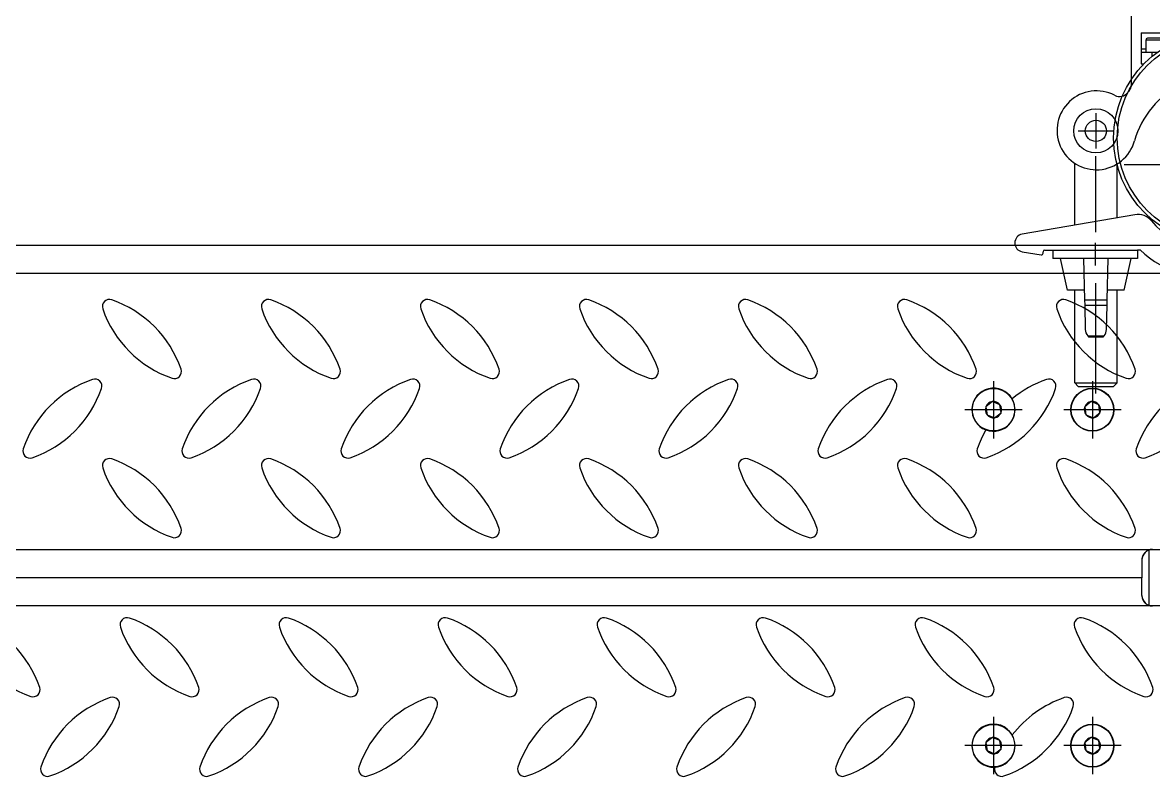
# Model space of a CAD drawing. Header units: millimetres. Extents: x -73584 to -37571, y -61249 to -50748.
# Drawn here: x -51873 to -51553, y -59690.7 to -59477.6 of the extents above; entities that cross this region are included whole.
import ezdxf

# ---------------------------------------------------------------- set-up
doc = ezdxf.new("R2010")
doc.units = ezdxf.units.MM
doc.header["$LTSCALE"] = 200
doc.linetypes.add('DOT_CENTER', pattern=[14, 12, -1, 0, -1])
doc.layers.add('1', color=7, linetype='Continuous')
doc.layers.add('DIM', color=3, linetype='Continuous')

# ---------------------------------------------------------------- blocks, each defined once
blk = doc.blocks.new('2203')
at = {"color": 7, "linetype": 'Continuous'}
for p, q in [((-55425.95, -57136.76), (-55411.65, -57136.76)), ((-55425.95, -57136.76), (-55425.95, -57145.46)), ((-55415.03, -57138.76), (-55424.65, -57138.76)), ((-55424.65, -57138.76), (-55424.65, -57142.26)), ((-55415.15, -57138.26), (-55424.15, -57138.26)), ((-55425.95, -57141.26), (-55424.65, -57141.26)), ((-55421.47, -57142.26), (-55425.95, -57142.26)), ((-55422.95, -57142.26), (-55422.95, -57143.53)), ((-55425.95, -57145.46), (-55425.18, -57145.46))]:
    blk.add_line(p, q, dxfattribs=at)
for radius in [30, 29]:
    blk.add_circle((-55403.75, -57166.46), radius, dxfattribs=at)
blk.add_arc((-55424.15, -57138.76), 0.5, 90, 180, dxfattribs=at)
blk = doc.blocks.new('23-D0552-A_RUBBER_PLATFORM_Absen__2', base_point=(549.5, -171.03))
at = {"color": 7, "linetype": 'Continuous'}
blk.add_line((549.5, -155.37), (549.5, -171.03), dxfattribs=at)
blk = doc.blocks.new('SPRING-WASHER_DIN-127-B_M8_A2-70_STAINLESS-STEEL_2__27', base_point=(457.1, -155.2))
at = {"color": 140, "linetype": 'Continuous'}
for p, q in [((457.1, -155.2), (460.45, -155.2)), ((460.45, -155.2), (460.75, -155.2)), ((460.75, -155.2), (462.65, -155.2)), ((462.65, -155.2), (463.19, -155.2)), ((463.19, -155.2), (463.43, -155.2)), ((463.43, -155.2), (467.3, -155.2)), ((467.3, -155.2), (468.25, -155.2)), ((468.25, -155.2), (468.55, -155.2)), ((468.55, -155.2), (471.9, -155.2))]:
    blk.add_line(p, q, dxfattribs=at)
blk = doc.blocks.new('HEXAGON-NYLON-LOCKNUT_DIN-985_M8_A2-70_STAINLESS-STEEL__28', base_point=(456.99, -155.2))
at = {"color": 140, "linetype": 'Continuous'}
for p, q in [((456.99, -155.2), (457.1, -155.2)), ((457.1, -155.2), (460.45, -155.2)), ((460.45, -155.2), (460.75, -155.2)), ((460.75, -155.2), (462.65, -155.2)), ((462.65, -155.2), (463.19, -155.2)), ((463.19, -155.2), (463.43, -155.2)), ((463.43, -155.2), (467.3, -155.2)), ((467.3, -155.2), (468.25, -155.2)), ((468.25, -155.2), (468.55, -155.2)), ((468.55, -155.2), (471.9, -155.2)), ((471.9, -155.2), (472.01, -155.2))]:
    blk.add_line(p, q, dxfattribs=at)
blk = doc.blocks.new('SPRING-WASHER_DIN-127-B_M8_A2-70_STAINLESS-STEEL__29', base_point=(457.1, -171.2))
at = {"color": 140, "linetype": 'Continuous'}
for p, q in [((459.84, -171.2), (457.1, -171.2)), ((460.45, -171.2), (459.84, -171.2)), ((460.5, -171.2), (460.45, -171.2)), ((462.65, -171.2), (460.5, -171.2)), ((463.19, -171.2), (462.65, -171.2)), ((463.43, -171.2), (463.19, -171.2)), ((467.27, -171.2), (463.43, -171.2)), ((467.3, -171.2), (467.27, -171.2)), ((468.5, -171.2), (467.3, -171.2)), ((468.55, -171.2), (468.5, -171.2)), ((471.9, -171.2), (468.55, -171.2))]:
    blk.add_line(p, q, dxfattribs=at)
blk = doc.blocks.new('HEX-BOLT-FULLY-THREADED_DIN-933_M8x30_A2-70_STAINLESS-STEEL__30', base_point=(457.07, -171.2))
at = {"color": 140, "linetype": 'Continuous'}
for p, q in [((457.1, -171.2), (457.07, -171.2)), ((459.84, -171.2), (457.1, -171.2)), ((460.45, -171.2), (459.84, -171.2)), ((460.5, -171.2), (460.45, -171.2)), ((462.65, -171.2), (460.5, -171.2)), ((463.19, -171.2), (462.65, -171.2)), ((463.43, -171.2), (463.19, -171.2)), ((467.27, -171.2), (463.43, -171.2)), ((467.3, -171.2), (467.27, -171.2)), ((468.5, -171.2), (467.3, -171.2)), ((468.55, -171.2), (468.5, -171.2)), ((471.9, -171.2), (468.55, -171.2)), ((471.93, -171.2), (471.9, -171.2))]:
    blk.add_line(p, q, dxfattribs=at)
blk = doc.blocks.new('PH_23-SCREW-FIX-PLATFORM_Absen-M2_9_5__31', base_point=(456.99, -171.2))
for name, p in [('HEXAGON-NYLON-LOCKNUT_DIN-985_M8_A2-70_STAINLESS-STEEL__28', (456.99, -155.2)), ('SPRING-WASHER_DIN-127-B_M8_A2-70_STAINLESS-STEEL_2__27', (457.1, -155.2)), ('HEX-BOLT-FULLY-THREADED_DIN-933_M8x30_A2-70_STAINLESS-STEEL__30', (457.07, -171.2)), ('SPRING-WASHER_DIN-127-B_M8_A2-70_STAINLESS-STEEL__29', (457.1, -171.2))]:
    blk.add_blockref(name, p)
blk = doc.blocks.new('COUNTERSUNK-HEAD-HEXAGON-SOCKET-BOLTS_DIN-7991_M6x20_A2-70_STAINLESS-STEEL__32', base_point=(499.5, -216.7))
at = {"color": 7, "linetype": 'Continuous'}
for p, q in [((505.18, -208.41), (503.36, -209.84)), ((503.36, -209.84), (503.68, -212.12)), ((507.32, -209.28), (505.18, -208.41)), ((507.64, -211.56), (507.32, -209.28)), ((503.68, -212.12), (505.82, -212.99)), ((505.82, -212.99), (507.64, -211.56))]:
    blk.add_line(p, q, dxfattribs=at)
blk.add_circle((505.5, -210.7), 6, dxfattribs=at)
for start, end in [(158.0545, 218.0545), (98.0545, 158.0545), (38.0545, 98.0545), (338.0545, 38.0545), (218.0545, 278.0545), (278.0545, 338.0545)]:
    blk.add_arc((505.5, -210.7), 2.31, start, end, dxfattribs=at)
blk = doc.blocks.new('PH_23-SCREW-FIX-PLATE_Absen-M2_9__33', base_point=(499.5, -216.7))
blk.add_blockref('COUNTERSUNK-HEAD-HEXAGON-SOCKET-BOLTS_DIN-7991_M6x20_A2-70_STAINLESS-STEEL__32', (499.5, -216.7))
blk = doc.blocks.new('COUNTERSUNK-HEAD-HEXAGON-SOCKET-BOLTS_DIN-7991_M6x20_A2-70_STAINLESS-STEEL__34', base_point=(527.5, -216.7))
at = {"color": 7, "linetype": 'Continuous'}
for p, q in [((533.18, -208.41), (531.36, -209.84)), ((531.36, -209.84), (531.68, -212.12)), ((535.32, -209.28), (533.18, -208.41)), ((535.64, -211.56), (535.32, -209.28)), ((531.68, -212.12), (533.82, -212.99)), ((533.82, -212.99), (535.64, -211.56))]:
    blk.add_line(p, q, dxfattribs=at)
blk.add_circle((533.5, -210.7), 6, dxfattribs=at)
for start, end in [(158.0545, 218.0545), (98.0545, 158.0545), (38.0545, 98.0545), (338.0545, 38.0545), (218.0545, 278.0545), (278.0545, 338.0545)]:
    blk.add_arc((533.5, -210.7), 2.31, start, end, dxfattribs=at)
blk = doc.blocks.new('PH_23-SCREW-FIX-PLATE_Absen-M2_9_4__35', base_point=(527.5, -216.7))
blk.add_blockref('COUNTERSUNK-HEAD-HEXAGON-SOCKET-BOLTS_DIN-7991_M6x20_A2-70_STAINLESS-STEEL__34', (527.5, -216.7))
blk = doc.blocks.new('COUNTERSUNK-HEAD-HEXAGON-SOCKET-BOLTS_DIN-7991_M6x20_A2-70_STAINLESS-STEEL__36', base_point=(527.5, -121.7))
at = {"color": 7, "linetype": 'Continuous'}
for p, q in [((533.18, -113.41), (531.36, -114.84)), ((531.36, -114.84), (531.68, -117.12)), ((535.32, -114.28), (533.18, -113.41)), ((535.64, -116.56), (535.32, -114.28)), ((531.68, -117.12), (533.82, -117.99)), ((533.82, -117.99), (535.64, -116.56))]:
    blk.add_line(p, q, dxfattribs=at)
blk.add_circle((533.5, -115.7), 6, dxfattribs=at)
for start, end in [(158.0545, 218.0545), (98.0545, 158.0545), (38.0545, 98.0545), (338.0545, 38.0545), (218.0545, 278.0545), (278.0545, 338.0545)]:
    blk.add_arc((533.5, -115.7), 2.31, start, end, dxfattribs=at)
blk = doc.blocks.new('PH_23-SCREW-FIX-PLATE_Absen-M2_9_3__37', base_point=(527.5, -121.7))
blk.add_blockref('COUNTERSUNK-HEAD-HEXAGON-SOCKET-BOLTS_DIN-7991_M6x20_A2-70_STAINLESS-STEEL__36', (527.5, -121.7))
blk = doc.blocks.new('COUNTERSUNK-HEAD-HEXAGON-SOCKET-BOLTS_DIN-7991_M6x20_A2-70_STAINLESS-STEEL__38', base_point=(499.5, -121.7))
at = {"color": 7, "linetype": 'Continuous'}
for p, q in [((505.18, -113.41), (503.36, -114.84)), ((503.36, -114.84), (503.68, -117.12)), ((507.32, -114.28), (505.18, -113.41)), ((507.64, -116.56), (507.32, -114.28)), ((503.68, -117.12), (505.82, -117.99)), ((505.82, -117.99), (507.64, -116.56))]:
    blk.add_line(p, q, dxfattribs=at)
blk.add_circle((505.5, -115.7), 6, dxfattribs=at)
for start, end in [(158.0545, 218.0545), (98.0545, 158.0545), (38.0545, 98.0545), (338.0545, 38.0545), (218.0545, 278.0545), (278.0545, 338.0545)]:
    blk.add_arc((505.5, -115.7), 2.31, start, end, dxfattribs=at)
blk = doc.blocks.new('PH_23-SCREW-FIX-PLATE_Absen-M2_9_2__39', base_point=(499.5, -121.7))
blk.add_blockref('COUNTERSUNK-HEAD-HEXAGON-SOCKET-BOLTS_DIN-7991_M6x20_A2-70_STAINLESS-STEEL__38', (499.5, -121.7))
blk = doc.blocks.new('SPRING-WASHER_DIN-127-B_M8_A2-70_STAINLESS-STEEL__40', base_point=(257.1, -171.2))
at = {"color": 140, "linetype": 'Continuous'}
for p, q in [((259.84, -171.2), (257.1, -171.2)), ((260.45, -171.2), (259.84, -171.2)), ((260.5, -171.2), (260.45, -171.2)), ((262.65, -171.2), (260.5, -171.2)), ((263.19, -171.2), (262.65, -171.2)), ((263.43, -171.2), (263.19, -171.2)), ((267.27, -171.2), (263.43, -171.2)), ((267.3, -171.2), (267.27, -171.2)), ((268.5, -171.2), (267.3, -171.2)), ((268.55, -171.2), (268.5, -171.2)), ((271.9, -171.2), (268.55, -171.2))]:
    blk.add_line(p, q, dxfattribs=at)
blk = doc.blocks.new('HEX-BOLT-FULLY-THREADED_DIN-933_M8x30_A2-70_STAINLESS-STEEL__41', base_point=(257.07, -171.2))
at = {"color": 140, "linetype": 'Continuous'}
for p, q in [((257.1, -171.2), (257.07, -171.2)), ((259.84, -171.2), (257.1, -171.2)), ((260.45, -171.2), (259.84, -171.2)), ((260.5, -171.2), (260.45, -171.2)), ((262.65, -171.2), (260.5, -171.2)), ((263.19, -171.2), (262.65, -171.2)), ((263.43, -171.2), (263.19, -171.2)), ((267.27, -171.2), (263.43, -171.2)), ((267.3, -171.2), (267.27, -171.2)), ((268.5, -171.2), (267.3, -171.2)), ((268.55, -171.2), (268.5, -171.2)), ((271.9, -171.2), (268.55, -171.2)), ((271.93, -171.2), (271.9, -171.2))]:
    blk.add_line(p, q, dxfattribs=at)
blk = doc.blocks.new('SPRING-WASHER_DIN-127-B_M8_A2-70_STAINLESS-STEEL_2__42', base_point=(257.1, -155.2))
at = {"color": 140, "linetype": 'Continuous'}
for p, q in [((257.1, -155.2), (260.45, -155.2)), ((260.45, -155.2), (260.5, -155.2)), ((260.5, -155.2), (260.75, -155.2)), ((260.75, -155.2), (262.65, -155.2)), ((262.65, -155.2), (263.19, -155.2)), ((263.19, -155.2), (263.43, -155.2)), ((263.43, -155.2), (267.3, -155.2)), ((267.3, -155.2), (268.25, -155.2)), ((268.25, -155.2), (268.5, -155.2)), ((268.5, -155.2), (268.55, -155.2)), ((268.55, -155.2), (271.9, -155.2))]:
    blk.add_line(p, q, dxfattribs=at)
blk = doc.blocks.new('HEXAGON-NYLON-LOCKNUT_DIN-985_M8_A2-70_STAINLESS-STEEL__43', base_point=(256.99, -155.2))
at = {"color": 140, "linetype": 'Continuous'}
for p, q in [((256.99, -155.2), (257.1, -155.2)), ((257.1, -155.2), (260.45, -155.2)), ((260.45, -155.2), (260.5, -155.2)), ((260.5, -155.2), (260.75, -155.2)), ((260.75, -155.2), (262.65, -155.2)), ((262.65, -155.2), (263.19, -155.2)), ((263.19, -155.2), (263.43, -155.2)), ((263.43, -155.2), (267.3, -155.2)), ((267.3, -155.2), (268.25, -155.2)), ((268.25, -155.2), (268.5, -155.2)), ((268.5, -155.2), (268.55, -155.2)), ((268.55, -155.2), (271.9, -155.2)), ((271.9, -155.2), (272.01, -155.2))]:
    blk.add_line(p, q, dxfattribs=at)
blk = doc.blocks.new('PH_23-SCREW-FIX-PLATFORM_Absen-M2_9_4__44', base_point=(256.99, -171.2))
for name, p in [('HEXAGON-NYLON-LOCKNUT_DIN-985_M8_A2-70_STAINLESS-STEEL__43', (256.99, -155.2)), ('SPRING-WASHER_DIN-127-B_M8_A2-70_STAINLESS-STEEL_2__42', (257.1, -155.2)), ('HEX-BOLT-FULLY-THREADED_DIN-933_M8x30_A2-70_STAINLESS-STEEL__41', (257.07, -171.2)), ('SPRING-WASHER_DIN-127-B_M8_A2-70_STAINLESS-STEEL__40', (257.1, -171.2))]:
    blk.add_blockref(name, p)
blk = doc.blocks.new('PH_23-SCREWS__45', base_point=(-410.5, -216.7))
for name, p in [('PH_23-SCREW-FIX-PLATE_Absen-M2_9_2__39', (499.5, -121.7)), ('PH_23-SCREW-FIX-PLATE_Absen-M2_9_3__37', (527.5, -121.7)), ('PH_23-SCREW-FIX-PLATFORM_Absen-M2_9_4__44', (256.99, -171.2)), ('PH_23-SCREW-FIX-PLATFORM_Absen-M2_9_5__31', (456.99, -171.2)), ('PH_23-SCREW-FIX-PLATE_Absen-M2_9__33', (499.5, -216.7)), ('PH_23-SCREW-FIX-PLATE_Absen-M2_9_4__35', (527.5, -216.7))]:
    blk.add_blockref(name, p)
blk = doc.blocks.new('23-D0550-A_PLATFORM-1m_STACKING_Absen__48', base_point=(-446.5, -257.2))
at = {"color": 7, "linetype": 'Continuous'}
for p, q in [((547.5, -163.2), (-418.5, -163.2)), ((547.5, -168.2), (547.5, -163.2)), ((570.5, -171.2), (550.5, -171.2))]:
    blk.add_line(p, q, dxfattribs=at)
at = {"color": 140, "linetype": 'Continuous'}
for p, q in [((257.07, -171.2), (71.93, -171.2)), ((257.1, -171.2), (257.07, -171.2)), ((259.84, -171.2), (257.1, -171.2)), ((260.45, -171.2), (259.84, -171.2)), ((260.5, -171.2), (260.45, -171.2)), ((262.65, -171.2), (260.5, -171.2)), ((263.19, -171.2), (262.65, -171.2)), ((263.43, -171.2), (263.19, -171.2)), ((267.27, -171.2), (263.43, -171.2)), ((267.3, -171.2), (267.27, -171.2)), ((268.5, -171.2), (267.3, -171.2)), ((268.55, -171.2), (268.5, -171.2)), ((271.9, -171.2), (268.55, -171.2)), ((271.93, -171.2), (271.9, -171.2)), ((457.07, -171.2), (271.93, -171.2)), ((457.1, -171.2), (457.07, -171.2)), ((459.84, -171.2), (457.1, -171.2)), ((460.45, -171.2), (459.84, -171.2)), ((460.5, -171.2), (460.45, -171.2)), ((462.65, -171.2), (460.5, -171.2)), ((463.19, -171.2), (462.65, -171.2)), ((463.43, -171.2), (463.19, -171.2)), ((467.27, -171.2), (463.43, -171.2)), ((467.3, -171.2), (467.27, -171.2)), ((468.5, -171.2), (467.3, -171.2)), ((468.55, -171.2), (468.5, -171.2)), ((471.9, -171.2), (468.55, -171.2)), ((471.93, -171.2), (471.9, -171.2)), ((550.5, -171.2), (471.93, -171.2))]:
    blk.add_line(p, q, dxfattribs=at)
at = {"color": 7, "linetype": 'Continuous'}
blk.add_circle((533.5, -210.7), 6.1, dxfattribs=at)
for centre, radius, start, end in [((550.5, -168.2), 3, 180.0015, 180.1585), ((550.5, -168.2), 3, 180.1571, 269.8246), ((550.5, -168.2), 3, 269.8244, 269.9998), ((505.5, -210.7), 6.1, 29.5992, 273.774), ((505.5, -210.7), 6.1, 273.774, 29.5992)]:
    blk.add_arc(centre, radius, start, end, dxfattribs=at)
at = {"color": 140, "linetype": 'Continuous'}
for centre, radius, start, end in [((205.64, -204.56), 31.67, 19.0108, 70.9892), ((260.31, -176.51), 2, 70.9892, 199.0108), ((250.64, -204.56), 31.67, 19.0108, 70.9892), ((305.31, -176.51), 2, 70.9892, 199.0108), ((295.64, -204.56), 31.67, 19.0108, 70.9892), ((350.31, -176.51), 2, 70.9892, 199.0108), ((340.64, -204.56), 31.67, 19.0108, 70.9892), ((395.31, -176.51), 2, 70.9892, 199.0108), ((385.64, -204.56), 31.67, 19.0108, 70.9892), ((440.31, -176.51), 2, 70.9892, 199.0108), ((430.64, -204.56), 31.67, 19.0108, 70.9892), ((485.31, -176.51), 2, 70.9892, 199.0108), ((475.64, -204.56), 31.67, 19.0108, 70.9892), ((530.31, -176.51), 2, 70.9892, 199.0108), ((520.64, -204.56), 31.67, 19.0108, 70.9892), ((243.36, -166.84), 31.67, 199.0108, 250.9892), ((288.36, -166.84), 31.67, 199.0108, 250.9892), ((333.36, -166.84), 31.67, 199.0108, 250.9892), ((378.36, -166.84), 31.67, 199.0108, 250.9892), ((423.36, -166.84), 31.67, 199.0108, 250.9892), ((468.36, -166.84), 31.67, 199.0108, 250.9892), ((513.36, -166.84), 31.67, 199.0108, 250.9892), ((558.36, -166.84), 31.67, 199.0108, 250.9892), ((233.69, -194.89), 2, 250.9892, 19.0108), ((278.69, -194.89), 2, 250.9892, 19.0108), ((323.69, -194.89), 2, 250.9892, 19.0108), ((368.69, -194.89), 2, 250.9892, 19.0108), ((413.69, -194.89), 2, 250.9892, 19.0108), ((458.69, -194.89), 2, 250.9892, 19.0108), ((503.69, -194.89), 2, 250.9892, 19.0108), ((548.69, -194.89), 2, 250.9892, 19.0108), ((265.86, -227.06), 31.67, 109.0108, 160.9892), ((256.19, -199.01), 2, 340.9892, 109.0108), ((310.86, -227.06), 31.67, 109.0108, 160.9892), ((301.19, -199.01), 2, 340.9892, 109.0108), ((355.86, -227.06), 31.67, 109.0108, 160.9892), ((346.19, -199.01), 2, 340.9892, 109.0108), ((400.86, -227.06), 31.67, 109.0108, 160.9892), ((391.19, -199.01), 2, 340.9892, 109.0108), ((445.86, -227.06), 31.67, 109.0108, 160.9892), ((436.19, -199.01), 2, 340.9892, 109.0108), ((490.86, -227.06), 31.67, 109.0108, 160.9892), ((481.19, -199.01), 2, 340.9892, 109.0108), ((535.86, -227.06), 31.67, 109.0108, 142.2906), ((526.19, -199.01), 2, 340.9892, 109.0108), ((228.14, -189.34), 31.67, 289.0108, 340.9892), ((273.14, -189.34), 31.67, 289.0108, 340.9892), ((318.14, -189.34), 31.67, 289.0108, 340.9892), ((363.14, -189.34), 31.67, 289.0108, 340.9892), ((408.14, -189.34), 31.67, 289.0108, 340.9892), ((453.14, -189.34), 31.67, 289.0108, 340.9892), ((498.14, -189.34), 31.67, 289.0108, 340.9892), ((535.86, -227.06), 31.67, 142.2906, 142.4871), ((237.81, -217.39), 2, 160.9892, 289.0108), ((282.81, -217.39), 2, 160.9892, 289.0108), ((327.81, -217.39), 2, 160.9892, 289.0108), ((372.81, -217.39), 2, 160.9892, 289.0108), ((417.81, -217.39), 2, 160.9892, 289.0108), ((462.81, -217.39), 2, 160.9892, 289.0108), ((507.81, -217.39), 2, 162.3737, 289.0108), ((507.81, -217.39), 2, 160.9892, 162.3737), ((535.86, -227.06), 31.67, 160.8805, 160.9892)]:
    blk.add_arc(centre, radius, start, end, dxfattribs=at)
at = {"color": 7, "linetype": 'Continuous'}
blk.add_spline([(547.5, -168.21), (547.52, -168.5), (547.55, -168.74), (547.57, -168.86), (547.61, -168.99), (547.66, -169.16), (547.72, -169.33), (547.74, -169.38), (547.77, -169.44), (547.87, -169.64), (547.98, -169.83), (548.12, -170.03), (548.25, -170.19), (548.34, -170.28), (548.45, -170.39), (548.55, -170.48), (548.67, -170.58), (548.79, -170.67), (548.94, -170.76), (549.05, -170.83), (549.18, -170.9), (549.32, -170.96), (549.45, -171.01), (549.61, -171.07), (549.8, -171.12), (549.98, -171.16), (550.14, -171.18), (550.29, -171.19), (550.42, -171.2), (550.46, -171.2), (550.49, -171.2)], degree=3, dxfattribs=at)
at = {"layer": '1', "color": 1, "linetype": 'DOT_CENTER'}
for p, q in [((505.5, -202.6), (505.5, -218.8)), ((533.5, -202.6), (533.5, -218.8)), ((513.6, -210.7), (497.4, -210.7)), ((541.6, -210.7), (525.4, -210.7))]:
    blk.add_line(p, q, dxfattribs=at)
blk = doc.blocks.new('23-D0550-A_PLATFORM-1m_STACKING_Absen_2__49', base_point=(-446.5, -163.2))
at = {"color": 7, "linetype": 'Continuous'}
for p, q in [((-426.5, -69.2), (555.5, -69.2)), ((550.5, -155.2), (570.5, -155.2)), ((547.5, -158.2), (547.5, -163.2)), ((547.5, -163.2), (-418.5, -163.2))]:
    blk.add_line(p, q, dxfattribs=at)
at = {"color": 140, "linetype": 'Continuous'}
for p, q in [((564.3, -77.2), (-435.3, -77.2)), ((72.01, -155.2), (256.99, -155.2)), ((256.99, -155.2), (257.1, -155.2)), ((257.1, -155.2), (260.45, -155.2)), ((260.45, -155.2), (260.5, -155.2)), ((260.5, -155.2), (260.75, -155.2)), ((260.75, -155.2), (262.65, -155.2)), ((262.65, -155.2), (263.19, -155.2)), ((263.19, -155.2), (263.43, -155.2)), ((263.43, -155.2), (267.3, -155.2)), ((267.3, -155.2), (268.25, -155.2)), ((268.25, -155.2), (268.5, -155.2)), ((268.5, -155.2), (268.55, -155.2)), ((268.55, -155.2), (271.9, -155.2)), ((271.9, -155.2), (272.01, -155.2)), ((272.01, -155.2), (456.99, -155.2)), ((456.99, -155.2), (457.1, -155.2)), ((457.1, -155.2), (460.45, -155.2)), ((460.45, -155.2), (460.75, -155.2)), ((460.75, -155.2), (462.65, -155.2)), ((462.65, -155.2), (463.19, -155.2)), ((463.19, -155.2), (463.43, -155.2)), ((463.43, -155.2), (467.3, -155.2)), ((467.3, -155.2), (468.25, -155.2)), ((468.25, -155.2), (468.55, -155.2)), ((468.55, -155.2), (471.9, -155.2)), ((471.9, -155.2), (472.01, -155.2)), ((472.01, -155.2), (550.5, -155.2))]:
    blk.add_line(p, q, dxfattribs=at)
at = {"color": 7, "linetype": 'Continuous'}
blk.add_circle((533.5, -115.7), 6.1, dxfattribs=at)
at = {"color": 140, "linetype": 'Continuous'}
for centre, radius, start, end in [((255.31, -86.51), 2, 70.9892, 199.0108), ((245.64, -114.56), 31.67, 19.0108, 70.9892), ((300.31, -86.51), 2, 70.9892, 199.0108), ((290.64, -114.56), 31.67, 19.0108, 70.9892), ((345.31, -86.51), 2, 70.9892, 199.0108), ((335.64, -114.56), 31.67, 19.0108, 70.9892), ((390.31, -86.51), 2, 70.9892, 199.0108), ((380.64, -114.56), 31.67, 19.0108, 70.9892), ((435.31, -86.51), 2, 70.9892, 199.0108), ((425.64, -114.56), 31.67, 19.0108, 70.9892), ((480.31, -86.51), 2, 70.9892, 199.0108), ((470.64, -114.56), 31.67, 19.0108, 70.9892), ((525.31, -86.51), 2, 70.9892, 199.0108), ((515.64, -114.56), 31.67, 19.0108, 70.9892), ((283.36, -76.84), 31.67, 199.0108, 250.9892), ((328.36, -76.84), 31.67, 199.0108, 250.9892), ((373.36, -76.84), 31.67, 199.0108, 250.9892), ((418.36, -76.84), 31.67, 199.0108, 250.9892), ((463.36, -76.84), 31.67, 199.0108, 250.9892), ((508.36, -76.84), 31.67, 199.0108, 250.9892), ((553.36, -76.84), 31.67, 199.0108, 250.9892), ((273.69, -104.89), 2, 250.9892, 19.0108), ((318.69, -104.89), 2, 250.9892, 19.0108), ((363.69, -104.89), 2, 250.9892, 19.0108), ((408.69, -104.89), 2, 250.9892, 19.0108), ((453.69, -104.89), 2, 250.9892, 19.0108), ((498.69, -104.89), 2, 250.9892, 19.0108), ((543.69, -104.89), 2, 250.9892, 19.0108), ((260.86, -137.06), 31.67, 109.0108, 160.9892), ((251.19, -109.01), 2, 340.9892, 109.0108), ((305.86, -137.06), 31.67, 109.0108, 160.9892), ((296.19, -109.01), 2, 340.9892, 109.0108), ((350.86, -137.06), 31.67, 109.0108, 160.9892), ((341.19, -109.01), 2, 340.9892, 109.0108), ((395.86, -137.06), 31.67, 109.0108, 160.9892), ((386.19, -109.01), 2, 340.9892, 109.0108), ((440.86, -137.06), 31.67, 109.0108, 160.9892), ((431.19, -109.01), 2, 340.9892, 109.0108), ((485.86, -137.06), 31.67, 109.0108, 160.9892), ((476.19, -109.01), 2, 340.9892, 109.0108), ((530.86, -137.06), 31.67, 109.0108, 129.4172), ((521.19, -109.01), 2, 340.9892, 109.0108), ((575.86, -137.06), 31.67, 109.0108, 160.9892), ((223.14, -99.34), 31.67, 289.0108, 340.9892), ((268.14, -99.34), 31.67, 289.0108, 340.9892), ((313.14, -99.34), 31.67, 289.0108, 340.9892), ((358.14, -99.34), 31.67, 289.0108, 340.9892), ((403.14, -99.34), 31.67, 289.0108, 340.9892), ((448.14, -99.34), 31.67, 289.0108, 340.9892), ((493.14, -99.34), 31.67, 289.0108, 340.9892), ((538.14, -99.34), 31.67, 289.0108, 340.9892), ((530.86, -137.06), 31.67, 129.4172, 129.6004), ((530.86, -137.06), 31.67, 150.3714, 160.9892), ((530.86, -137.06), 31.67, 150.1883, 150.3714), ((232.81, -127.39), 2, 160.9892, 289.0108), ((277.81, -127.39), 2, 160.9892, 289.0108), ((322.81, -127.39), 2, 160.9892, 289.0108), ((367.81, -127.39), 2, 160.9892, 289.0108), ((412.81, -127.39), 2, 160.9892, 289.0108), ((457.81, -127.39), 2, 160.9892, 289.0108), ((502.81, -127.39), 2, 160.9892, 289.0108), ((547.81, -127.39), 2, 160.9892, 289.0108), ((255.31, -131.51), 2, 70.9892, 199.0108), ((245.64, -159.56), 31.67, 19.0108, 70.9892), ((300.31, -131.51), 2, 70.9892, 199.0108), ((290.64, -159.56), 31.67, 19.0108, 70.9892), ((345.31, -131.51), 2, 70.9892, 199.0108), ((335.64, -159.56), 31.67, 19.0108, 70.9892), ((390.31, -131.51), 2, 70.9892, 199.0108), ((380.64, -159.56), 31.67, 19.0108, 70.9892), ((435.31, -131.51), 2, 70.9892, 199.0108), ((425.64, -159.56), 31.67, 19.0108, 70.9892), ((480.31, -131.51), 2, 70.9892, 199.0108), ((470.64, -159.56), 31.67, 19.0108, 70.9892), ((525.31, -131.51), 2, 70.9892, 199.0108), ((515.64, -159.56), 31.67, 19.0108, 70.9892), ((283.36, -121.84), 31.67, 199.0108, 250.9892), ((328.36, -121.84), 31.67, 199.0108, 250.9892), ((373.36, -121.84), 31.67, 199.0108, 250.9892), ((418.36, -121.84), 31.67, 199.0108, 250.9892), ((463.36, -121.84), 31.67, 199.0108, 250.9892), ((508.36, -121.84), 31.67, 199.0108, 250.9892), ((553.36, -121.84), 31.67, 199.0108, 250.9892), ((273.69, -149.89), 2, 250.9892, 19.0108), ((318.69, -149.89), 2, 250.9892, 19.0108), ((363.69, -149.89), 2, 250.9892, 19.0108), ((408.69, -149.89), 2, 250.9892, 19.0108), ((453.69, -149.89), 2, 250.9892, 19.0108), ((498.69, -149.89), 2, 250.9892, 19.0108), ((543.69, -149.89), 2, 250.9892, 19.0108)]:
    blk.add_arc(centre, radius, start, end, dxfattribs=at)
at = {"color": 7, "linetype": 'Continuous'}
for centre, radius, start, end in [((505.5, -115.7), 6.1, 30.6276, 249.1611), ((505.5, -115.7), 6.1, 249.1611, 30.6276), ((550.5, -158.2), 3, 90.1754, 179.8433), ((550.5, -158.2), 3, 90.0001, 90.1756), ((550.5, -158.2), 3, 179.8417, 179.9985)]:
    blk.add_arc(centre, radius, start, end, dxfattribs=at)
blk.add_spline([(550.49, -155.2), (550.16, -155.22), (549.88, -155.26), (549.58, -155.34), (549.29, -155.45), (549.16, -155.51), (549.02, -155.59), (548.9, -155.67), (548.76, -155.76), (548.5, -155.97), (548.3, -156.16), (548.2, -156.27), (548.11, -156.4), (548.02, -156.51), (547.94, -156.64), (547.87, -156.76), (547.8, -156.9), (547.73, -157.04), (547.68, -157.17), (547.64, -157.29), (547.6, -157.43), (547.57, -157.57), (547.54, -157.69), (547.51, -157.95), (547.5, -158.19)], degree=3, dxfattribs=at)
at = {"layer": '1', "color": 1, "linetype": 'DOT_CENTER'}
for p, q in [((505.5, -107.6), (505.5, -123.8)), ((533.5, -107.6), (533.5, -123.8)), ((513.6, -115.7), (497.4, -115.7)), ((541.6, -115.7), (525.4, -115.7))]:
    blk.add_line(p, q, dxfattribs=at)
blk = doc.blocks.new('23-A0300-A_WELDING-ASSEMBLY_PLATFORM-1m_STACKING_Absen__50', base_point=(-459.5, -257.2))
for name, p in [('23-D0550-A_PLATFORM-1m_STACKING_Absen_2__49', (-446.5, -163.2)), ('23-D0550-A_PLATFORM-1m_STACKING_Absen__48', (-446.5, -257.2))]:
    blk.add_blockref(name, p)
blk = doc.blocks.new('23-A0227-B_PLATFORM-1m_STACKING_Absen__51', base_point=(-459.5, -257.2))
for name, p in [('23-A0300-A_WELDING-ASSEMBLY_PLATFORM-1m_STACKING_Absen__50', (-459.5, -257.2)), ('PH_23-SCREWS__45', (-410.5, -216.7)), ('23-D0552-A_RUBBER_PLATFORM_Absen__2', (549.5, -171.03))]:
    blk.add_blockref(name, p)
blk = doc.blocks.new('23-D0285-B_SCREW-BASE-BAR_CLAMP_Absen-M2_9', base_point=(-97.25, -170.85))
at = {"color": 7, "linetype": 'Continuous'}
for p, q in [((-97.25, -169.78), (-97.25, -154.85)), ((-97.25, -170.85), (-97.25, -169.78))]:
    blk.add_line(p, q, dxfattribs=at)
blk = doc.blocks.new('HEX-BOLT_DIN-931_M12x30_A2-70_STAINLESS-STEEL', base_point=(-120.45, -172.35))
at = {"color": 7, "linetype": 'Continuous'}
for p, q in [((-120.45, -162.85), (-120.45, -153.35)), ((-114.75, -153.35), (-120.45, -153.35)), ((-112.95, -156.85), (-112.95, -154.48)), ((-112.95, -162.85), (-112.95, -156.85)), ((-112.95, -162.85), (-120.45, -162.85)), ((-120.45, -172.35), (-120.45, -162.85)), ((-112.95, -168.85), (-112.95, -162.85)), ((-112.95, -171.22), (-112.95, -168.85)), ((-114.75, -172.35), (-120.45, -172.35))]:
    blk.add_line(p, q, dxfattribs=at)
blk = doc.blocks.new('23-D0479-B_BASE-BAR_CLAMP_Absen-M2_9__19', base_point=(-97.25, -185.25))
at = {"color": 7, "linetype": 'Continuous'}
for p, q in [((-95.25, -140.45), (-66.75, -140.45)), ((-97.25, -154.85), (-97.25, -142.45)), ((-97.25, -169.78), (-97.25, -154.85)), ((-97.25, -170.85), (-97.25, -169.78)), ((-97.25, -183.25), (-97.25, -170.85)), ((-95.25, -185.25), (-66.75, -185.25))]:
    blk.add_line(p, q, dxfattribs=at)
at = {"color": 140, "linetype": 'Continuous'}
blk.add_line((-95.25, -140.45), (-95.25, -185.25), dxfattribs=at)
at = {"color": 7, "linetype": 'Continuous'}
for centre, start, end in [((-95.25, -142.45), 90, 180), ((-95.25, -183.25), 180, 270)]:
    blk.add_arc(centre, 2, start, end, dxfattribs=at)
at = {"layer": '1', "color": 1, "linetype": 'DOT_CENTER'}
blk.add_line((-97.25, -162.85), (-64.75, -162.85), dxfattribs=at)
blk = doc.blocks.new('23-B0031-A_CLAMP-Ø50-H-30_MAX-500KG_STEEL_Black__20', base_point=(-209, -208.85))
at = {"color": 7, "linetype": 'Continuous'}
for p, q in [((-170.92, -106.99), (-171.84, -112.32)), ((-160.46, -138.9), (-165.96, -106.99)), ((-171.34, -112.9), (-170.94, -112.9)), ((-170.44, -113.4), (-170.44, -115.65)), ((-181.84, -119.85), (-172.84, -117.85)), ((-172.84, -117.85), (-172.84, -115.65)), ((-170.44, -115.65), (-172.84, -115.65)), ((-172.84, -124.35), (-172.84, -117.85)), ((-170.44, -115.65), (-170.44, -139.65)), ((-181.84, -121.85), (-181.84, -119.85)), ((-209, -122.85), (-208, -121.85)), ((-209, -122.85), (-209, -132.85)), ((-208, -121.85), (-208, -127.85)), ((-208, -121.85), (-181.84, -121.85)), ((-186, -124.68), (-192.91, -124.85)), ((-184.54, -124.64), (-186, -124.68)), ((-172.84, -124.35), (-184.54, -124.64)), ((-181.84, -124.57), (-181.84, -121.85)), ((-172.84, -131.35), (-172.84, -124.35)), ((-163.4, -121.85), (-145.9, -121.85)), ((-208, -127.85), (-208, -133.85)), ((-195.04, -125.82), (-195.04, -129.88)), ((-192.91, -130.85), (-186, -131.02)), ((-186, -131.02), (-184.54, -131.06)), ((-184.54, -131.06), (-172.84, -131.35)), ((-181.84, -133.85), (-181.84, -131.12)), ((-209, -132.85), (-208, -133.85)), ((-208, -133.85), (-181.84, -133.85)), ((-181.84, -135.85), (-181.84, -133.85)), ((-172.84, -137.85), (-172.84, -131.35)), ((-161.33, -133.85), (-146.1, -133.85)), ((-181.84, -135.85), (-172.84, -137.85)), ((-172.84, -139.65), (-172.84, -137.85)), ((-170.44, -139.65), (-172.84, -139.65)), ((-170.44, -140.4), (-170.44, -139.65)), ((-99.25, -137.85), (-123.98, -137.85)), ((-97.25, -142.45), (-97.25, -139.85)), ((-97.25, -154.85), (-97.25, -142.45)), ((-120.45, -153.35), (-121.82, -153.35)), ((-114.75, -153.35), (-120.45, -153.35)), ((-112.95, -156.85), (-112.95, -154.48)), ((-97.25, -169.78), (-97.25, -154.85)), ((-112.95, -162.85), (-112.95, -156.85)), ((-112.95, -168.85), (-112.95, -162.85)), ((-112.95, -171.22), (-112.95, -168.85)), ((-120.45, -172.35), (-121.82, -172.35)), ((-114.75, -172.35), (-120.45, -172.35)), ((-97.25, -170.85), (-97.25, -169.78)), ((-97.25, -183.25), (-97.25, -170.85)), ((-97.25, -185.85), (-97.25, -183.25)), ((-148.75, -202.45), (-148.75, -187.72)), ((-99.25, -187.85), (-123.98, -187.85)), ((-148.75, -202.45), (-166.27, -189.08)), ((-148.75, -202.45), (-143.36, -206.56))]:
    blk.add_line(p, q, dxfattribs=at)
at = {"color": 140, "linetype": 'Continuous'}
for p, q in [((-186, -124.68), (-186, -131.02)), ((-184.54, -124.64), (-184.54, -131.06)), ((-194.75, -125.54), (-194.75, -130.16))]:
    blk.add_line(p, q, dxfattribs=at)
for centre in [(-136.75, -127.85), (-136.75, -197.85)]:
    blk.add_circle(centre, 6.25, dxfattribs=at)
at = {"color": 7, "linetype": 'Continuous'}
for centre in [(-136.75, -127.85), (-136.75, -197.85)]:
    blk.add_circle(centre, 3, dxfattribs=at)
for centre, radius, start, end in [((-168.44, -107.42), 2.52, 9.7728, 170.2272), ((-171.34, -112.4), 0.5, 170.2272, 270), ((-170.94, -113.4), 0.5, 0, 90), ((-136.59, -128.01), 11.16, 332.5738, 254.5095), ((-192.84, -127.85), 3, 129.6751, 137.3609), ((-192.84, -127.85), 3, 91.4294, 129.6751), ((-192.84, -127.85), 3, 222.6391, 230.3249), ((-192.84, -127.85), 3, 230.3249, 268.5706), ((-124.03, -134.53), 3, 152.5738, 231.8819), ((-146.25, -162.85), 33, 50.4823, 51.8819), ((-123.98, -135.85), 2, 230.4823, 270), ((-146.25, -162.85), 33, 137.1352, 232.6567), ((-165.39, -139.75), 5, 309.6363, 9.7728), ((-146.25, -162.85), 25, 25.2093, 74.5095), ((-99.25, -139.85), 2, 0, 90), ((-146.25, -162.85), 25, 129.6363, 264.2608), ((-121.82, -151.35), 2, 205.2093, 270), ((-114.75, -155.35), 2, 25.8419, 90), ((-121.82, -174.35), 2, 90, 154.7907), ((-114.75, -170.35), 2, 270, 334.1581), ((-146.25, -162.85), 25, 285.4905, 334.7907), ((-146.25, -162.85), 25, 264.2608, 285.4905), ((-136.59, -197.69), 11.16, 105.4905, 232.6567), ((-146.25, -162.85), 33, 308.1181, 309.5177), ((-123.98, -189.85), 2, 90, 129.5177), ((-99.25, -185.85), 2, 270, 0), ((-124.03, -191.17), 3, 128.1181, 207.4262), ((-136.59, -197.69), 11.16, 232.6567, 27.4262)]:
    blk.add_arc(centre, radius, start, end, dxfattribs=at)
at = {"layer": '1', "color": 1, "linetype": 'DOT_CENTER'}
for p, q in [((-136.75, -122.85), (-136.75, -132.85)), ((-211, -127.85), (-179.84, -127.85)), ((-168.44, -127.65), (-174.84, -127.65)), ((-165.4, -127.85), (-143.9, -127.85)), ((-131.75, -127.85), (-141.75, -127.85)), ((-146.25, -135.85), (-146.25, -189.85)), ((-119.25, -162.85), (-173.25, -162.85)), ((-136.75, -192.85), (-136.75, -202.85)), ((-131.75, -197.85), (-141.75, -197.85))]:
    blk.add_line(p, q, dxfattribs=at)
blk = doc.blocks.new('23-A0237-B_BASE-BAR_CLAMP_Absen-M2_9__21', base_point=(-209, -208.85))
for name, p in [('23-B0031-A_CLAMP-Ø50-H-30_MAX-500KG_STEEL_Black__20', (-209, -208.85)), ('23-D0479-B_BASE-BAR_CLAMP_Absen-M2_9__19', (-97.25, -185.25)), ('HEX-BOLT_DIN-931_M12x30_A2-70_STAINLESS-STEEL', (-120.45, -172.35)), ('23-D0285-B_SCREW-BASE-BAR_CLAMP_Absen-M2_9', (-97.25, -170.85))]:
    blk.add_blockref(name, p)
blk = doc.blocks.new('23-A0281-B_CLAMP_TILE-TUBE-Ø50_Absen-X5__24', base_point=(-209, -208.85))
blk.add_blockref('23-A0237-B_BASE-BAR_CLAMP_Absen-M2_9__21', (-209, -208.85))

msp = doc.modelspace()

# ---------------------------------------------------------------- block references
at = {"rotation": 90}
msp.add_blockref('23-A0281-B_CLAMP_TILE-TUBE-Ø50_Absen-X5__24', (-51488.297, -59580.432), dxfattribs=at)
msp.add_blockref('23-A0227-B_PLATFORM-1m_STACKING_Absen__51', (-52563.278, -59728.55))
at = {"layer": 'DIM', "color": 3}
msp.add_blockref('2203', (3869.475, -2343.727), dxfattribs=at)

doc.saveas('drawing.dxf')
